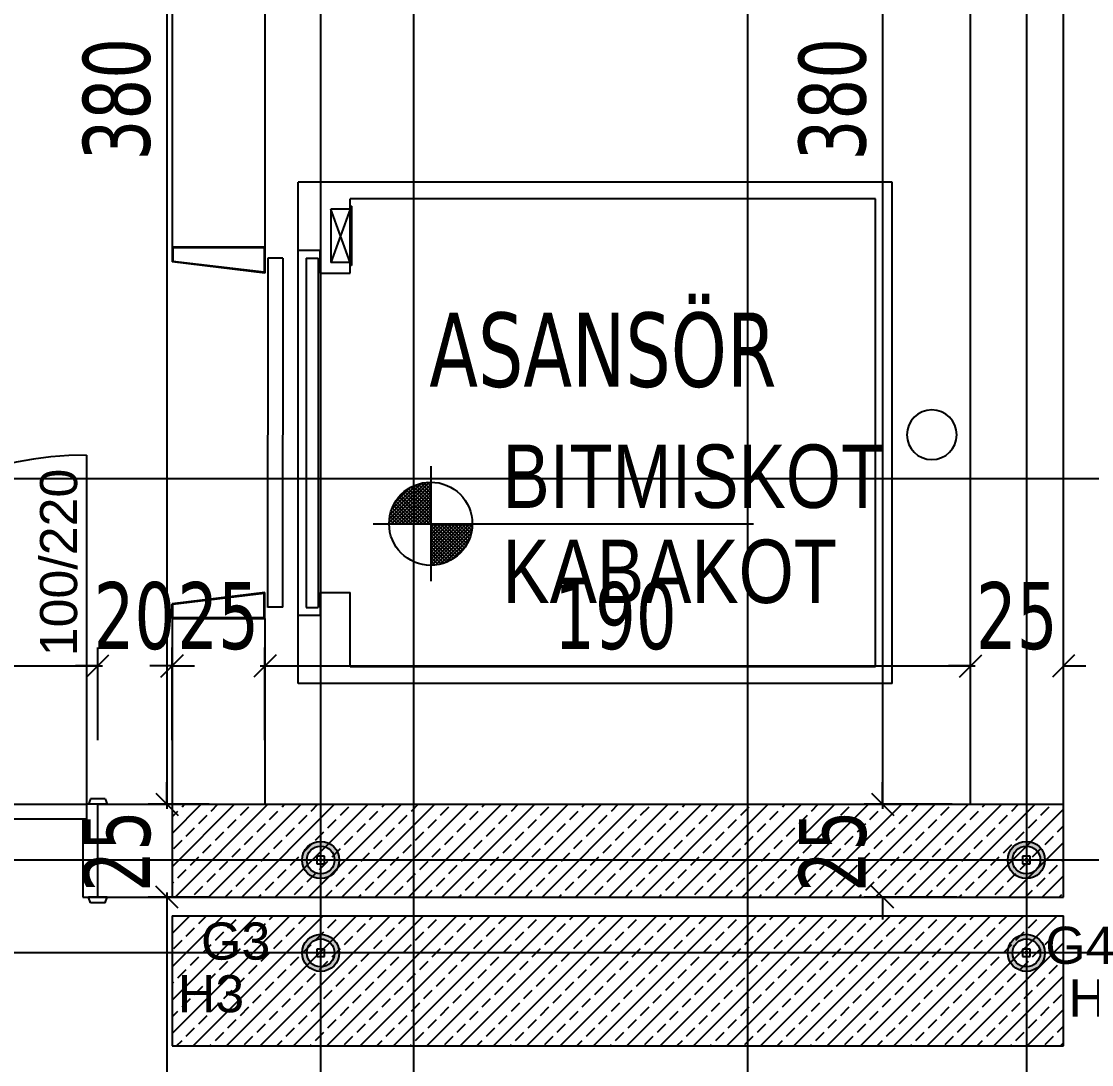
# Model space of a CAD drawing. Header units: millimetres. Extents: x 43168.9 to 43194.6, y -25545.1 to -25543.4.
# Drawn here: x 43170.5328 to 43170.5904, y -25544.5599 to -25544.5038 of the extents above; entities that cross this region are included whole.
import ezdxf
from ezdxf.enums import TextEntityAlignment as Align

# ---------------------------------------------------------------- set-up
doc = ezdxf.new("R2010")
doc.units = ezdxf.units.MM
doc.header["$LTSCALE"] = 200
doc.linetypes.add('DASHDOT', pattern=[1, 0.5, -0.25, 0, -0.25])
doc.linetypes.add('DASHDOT2', pattern=[0.5, 0.25, -0.125, 0, -0.125])
for name, color, linetype in [('aks_sgh', 5, 'DASHDOT2'), ('dograma_sgh', 43, 'Continuous'), ('duv_sgh', 4, 'Continuous'), ('kesitcizgisi_sgh', 22, 'Continuous'), ('kolon-b.a_sgh', 6, 'Continuous'), ('merdi_sgh', 3, 'Continuous'), ('olcuic_sgh', 183, 'Continuous'), ('poz_sgh', 12, 'Continuous'), ('tarama-betonarme_sgh', 223, 'Continuous'), ('yazi-merdi_sgh', 9, 'Continuous')]:
    doc.layers.add(name, color=color, linetype=linetype)
doc.styles.add('1-200', font='arial.ttf', dxfattribs={"height": 60})
doc.styles.add('dim', font='VERDANA.TTF', dxfattribs={"width": 0.7})
doc.styles.add('text2', font='arial.ttf')

msp = doc.modelspace()

# ---------------------------------------------------------------- hatches: boundary and pattern name
h = msp.add_hatch(color=256)
edge = h.paths.add_edge_path()
edge.add_arc((43170.548879, -25544.548919), 0.001, 0, 360)
edge = h.paths.add_edge_path(flags=16)
edge.add_arc((43170.548879, -25544.548919), 0.00075, 0, 360)
h = msp.add_hatch(color=256)
edge = h.paths.add_edge_path()
edge.add_arc((43170.548879, -25544.548919), 0.001, 0, 360)
edge = h.paths.add_edge_path(flags=16)
edge.add_arc((43170.548879, -25544.548919), 0.00075, 0, 360)
h = msp.add_hatch(color=256)
edge = h.paths.add_edge_path()
edge.add_arc((43170.586879, -25544.548919), 0.001, 0, 360)
edge = h.paths.add_edge_path(flags=16)
edge.add_arc((43170.586879, -25544.548919), 0.00075, 0, 360)
h = msp.add_hatch(color=256)
edge = h.paths.add_edge_path()
edge.add_arc((43170.586879, -25544.548919), 0.001, 0, 360)
edge = h.paths.add_edge_path(flags=16)
edge.add_arc((43170.586879, -25544.548919), 0.00075, 0, 360)
h = msp.add_hatch(color=256)
edge = h.paths.add_edge_path()
edge.add_arc((43170.548879, -25544.553919), 0.001, 0, 360)
edge = h.paths.add_edge_path(flags=16)
edge.add_arc((43170.548879, -25544.553919), 0.00075, 0, 360)
h = msp.add_hatch(color=256)
edge = h.paths.add_edge_path()
edge.add_arc((43170.586879, -25544.553919), 0.001, 0, 360)
edge = h.paths.add_edge_path(flags=16)
edge.add_arc((43170.586879, -25544.553919), 0.00075, 0, 360)

# ---------------------------------------------------------------- linework, layer by layer
at = {"color": 0}
for p, q in [((43170.554806, -25544.52772), (43170.554806, -25544.533907)), ((43170.551713, -25544.530813), (43170.572193, -25544.530813))]:
    msp.add_line(p, q, dxfattribs=at)
for p, q in [((43170.552571, -25544.53075), (43170.554744, -25544.528576)), ((43170.552587, -25544.530542), (43170.554537, -25544.528592)), ((43170.552633, -25544.530304), (43170.554308, -25544.52863)), ((43170.552699, -25544.530813), (43170.554806, -25544.528706)), ((43170.552711, -25544.530034), (43170.554035, -25544.528711)), ((43170.552885, -25544.529669), (43170.553661, -25544.528893)), ((43170.55289, -25544.530813), (43170.554806, -25544.528898)), ((43170.554806, -25544.530121), (43170.553611, -25544.528926)), ((43170.554806, -25544.529929), (43170.553728, -25544.528851)), ((43170.554806, -25544.529738), (43170.553859, -25544.528791)), ((43170.554806, -25544.529546), (43170.553991, -25544.528731)), ((43170.554806, -25544.529354), (43170.554133, -25544.528681)), ((43170.554806, -25544.529163), (43170.554281, -25544.528637)), ((43170.554806, -25544.528971), (43170.554443, -25544.528608)), ((43170.554806, -25544.52878), (43170.554609, -25544.528583)), ((43170.554806, -25544.528588), (43170.554792, -25544.528574)), ((43170.554349, -25544.530813), (43170.553013, -25544.529477)), ((43170.553082, -25544.530813), (43170.554806, -25544.529089)), ((43170.554541, -25544.530813), (43170.5531, -25544.529372)), ((43170.554732, -25544.530813), (43170.553186, -25544.529267)), ((43170.553273, -25544.530813), (43170.554806, -25544.529281)), ((43170.554806, -25544.530695), (43170.553286, -25544.529175)), ((43170.554806, -25544.530504), (43170.553387, -25544.529085)), ((43170.553465, -25544.530813), (43170.554806, -25544.529472)), ((43170.554806, -25544.530312), (43170.553496, -25544.529002)), ((43170.553391, -25544.530813), (43170.552682, -25544.530104)), ((43170.553583, -25544.530813), (43170.552739, -25544.52997)), ((43170.553775, -25544.530813), (43170.552797, -25544.529836)), ((43170.553966, -25544.530813), (43170.552861, -25544.529708)), ((43170.554158, -25544.530813), (43170.552934, -25544.52959)), ((43170.553657, -25544.530813), (43170.554806, -25544.529664)), ((43170.553848, -25544.530813), (43170.554806, -25544.529855)), ((43170.55404, -25544.530813), (43170.554806, -25544.530047)), ((43170.552817, -25544.530813), (43170.552584, -25544.530581)), ((43170.553008, -25544.530813), (43170.552607, -25544.530412)), ((43170.5532, -25544.530813), (43170.552644, -25544.530258)), ((43170.554231, -25544.530813), (43170.554806, -25544.530239)), ((43170.554423, -25544.530813), (43170.554806, -25544.53043)), ((43170.554615, -25544.530813), (43170.554806, -25544.530622)), ((43170.552625, -25544.530813), (43170.55257, -25544.530759)), ((43170.554806, -25544.531005), (43170.554998, -25544.530813)), ((43170.554806, -25544.531196), (43170.555189, -25544.530813)), ((43170.554806, -25544.531388), (43170.555381, -25544.530813)), ((43170.554806, -25544.53158), (43170.555572, -25544.530813)), ((43170.554806, -25544.531771), (43170.555764, -25544.530813)), ((43170.554806, -25544.531963), (43170.555956, -25544.530813)), ((43170.554806, -25544.532154), (43170.556147, -25544.530813)), ((43170.554806, -25544.532346), (43170.556339, -25544.530813)), ((43170.554806, -25544.532538), (43170.55653, -25544.530813)), ((43170.554806, -25544.532729), (43170.556722, -25544.530813)), ((43170.554806, -25544.532921), (43170.556913, -25544.530813)), ((43170.556352, -25544.532433), (43170.554806, -25544.530887)), ((43170.556247, -25544.53252), (43170.554806, -25544.531079)), ((43170.556143, -25544.532607), (43170.554806, -25544.53127)), ((43170.55487, -25544.533048), (43170.557043, -25544.530875)), ((43170.556444, -25544.532333), (43170.554924, -25544.530813)), ((43170.555077, -25544.533033), (43170.557027, -25544.531083)), ((43170.556535, -25544.532232), (43170.555116, -25544.530813)), ((43170.556617, -25544.532124), (43170.555307, -25544.530813)), ((43170.556693, -25544.532008), (43170.555499, -25544.530813)), ((43170.556769, -25544.531892), (43170.55569, -25544.530813)), ((43170.556829, -25544.53176), (43170.555882, -25544.530813)), ((43170.556889, -25544.531629), (43170.556073, -25544.530813)), ((43170.556938, -25544.531487), (43170.556265, -25544.530813)), ((43170.556982, -25544.531339), (43170.556457, -25544.530813)), ((43170.557012, -25544.531177), (43170.556648, -25544.530813)), ((43170.557037, -25544.53101), (43170.55684, -25544.530813)), ((43170.557045, -25544.530827), (43170.557031, -25544.530813)), ((43170.55603, -25544.532685), (43170.554806, -25544.531462)), ((43170.555911, -25544.532758), (43170.554806, -25544.531653)), ((43170.555784, -25544.532822), (43170.554806, -25544.531845)), ((43170.555315, -25544.532986), (43170.55699, -25544.531312)), ((43170.555585, -25544.532908), (43170.556909, -25544.531584)), ((43170.55565, -25544.53288), (43170.554806, -25544.532036)), ((43170.555516, -25544.532938), (43170.554806, -25544.532228)), ((43170.555362, -25544.532975), (43170.554806, -25544.53242)), ((43170.555951, -25544.532734), (43170.556726, -25544.531959)), ((43170.555207, -25544.533013), (43170.554806, -25544.532611)), ((43170.555039, -25544.533036), (43170.554806, -25544.532803)), ((43170.554861, -25544.533049), (43170.554806, -25544.532994))]:
    msp.add_line(p, q)
at = {"color": 0, "linetype": 'ByBlock', "lineweight": -2}
for p, q in [((43170.536279, -25544.539068), (43170.537479, -25544.537868)), ((43170.536279, -25544.539068), (43170.537479, -25544.537868)), ((43170.541479, -25544.537868), (43170.540279, -25544.539068)), ((43170.540279, -25544.539068), (43170.541479, -25544.537868)), ((43170.546479, -25544.537868), (43170.545279, -25544.539068)), ((43170.546479, -25544.537868), (43170.545279, -25544.539068)), ((43170.583279, -25544.539068), (43170.584479, -25544.537868)), ((43170.583279, -25544.539068), (43170.584479, -25544.537868)), ((43170.589479, -25544.537868), (43170.588279, -25544.539068)), ((43170.539999, -25544.545319), (43170.541199, -25544.546519)), ((43170.539999, -25544.545319), (43170.541199, -25544.546519)), ((43170.57854, -25544.545319), (43170.57974, -25544.546519)), ((43170.57854, -25544.545319), (43170.57974, -25544.546519)), ((43170.549079, -25544.548719), (43170.548679, -25544.548719)), ((43170.548679, -25544.548719), (43170.548679, -25544.549119)), ((43170.549079, -25544.548719), (43170.548679, -25544.548719)), ((43170.548679, -25544.548719), (43170.548679, -25544.549119)), ((43170.548679, -25544.549119), (43170.549079, -25544.549119)), ((43170.548679, -25544.549119), (43170.549079, -25544.549119)), ((43170.54895, -25544.548849), (43170.548808, -25544.54899)), ((43170.54895, -25544.54899), (43170.548808, -25544.548849)), ((43170.54895, -25544.548849), (43170.548808, -25544.54899)), ((43170.54895, -25544.54899), (43170.548808, -25544.548849)), ((43170.549079, -25544.549119), (43170.549079, -25544.548719)), ((43170.549079, -25544.549119), (43170.549079, -25544.548719)), ((43170.587079, -25544.548719), (43170.586679, -25544.548719)), ((43170.586679, -25544.548719), (43170.586679, -25544.549119)), ((43170.587079, -25544.548719), (43170.586679, -25544.548719)), ((43170.586679, -25544.548719), (43170.586679, -25544.549119)), ((43170.586679, -25544.549119), (43170.587079, -25544.549119)), ((43170.586679, -25544.549119), (43170.587079, -25544.549119)), ((43170.58695, -25544.548849), (43170.586808, -25544.54899)), ((43170.58695, -25544.54899), (43170.586808, -25544.548849)), ((43170.58695, -25544.548849), (43170.586808, -25544.54899)), ((43170.58695, -25544.54899), (43170.586808, -25544.548849)), ((43170.587079, -25544.549119), (43170.587079, -25544.548719)), ((43170.587079, -25544.549119), (43170.587079, -25544.548719)), ((43170.541199, -25544.551519), (43170.539999, -25544.550319)), ((43170.541199, -25544.551519), (43170.539999, -25544.550319)), ((43170.57974, -25544.551519), (43170.57854, -25544.550319)), ((43170.549079, -25544.553719), (43170.548679, -25544.553719)), ((43170.548679, -25544.553719), (43170.548679, -25544.554119)), ((43170.549079, -25544.554119), (43170.549079, -25544.553719)), ((43170.587079, -25544.553719), (43170.586679, -25544.553719)), ((43170.586679, -25544.553719), (43170.586679, -25544.554119)), ((43170.587079, -25544.554119), (43170.587079, -25544.553719)), ((43170.548679, -25544.554119), (43170.549079, -25544.554119)), ((43170.54895, -25544.553849), (43170.548808, -25544.55399)), ((43170.54895, -25544.55399), (43170.548808, -25544.553849)), ((43170.586679, -25544.554119), (43170.587079, -25544.554119)), ((43170.58695, -25544.553849), (43170.586808, -25544.55399)), ((43170.58695, -25544.55399), (43170.586808, -25544.553849))]:
    msp.add_line(p, q, dxfattribs=at)
at = {"color": 0}
msp.add_circle((43170.554806, -25544.530813), 0.00224, dxfattribs=at)
at = {"color": 0, "linetype": 'Continuous', "lineweight": -2}
for centre, radius in [((43170.548879, -25544.548919), 0.001), ((43170.548879, -25544.548919), 0.001), ((43170.586879, -25544.548919), 0.001), ((43170.586879, -25544.548919), 0.001), ((43170.548879, -25544.548919), 0.00075), ((43170.548879, -25544.548919), 0.00075), ((43170.586879, -25544.548919), 0.00075), ((43170.586879, -25544.548919), 0.00075), ((43170.548879, -25544.553919), 0.001), ((43170.548879, -25544.553919), 0.00075), ((43170.586879, -25544.553919), 0.001), ((43170.586879, -25544.553919), 0.00075)]:
    msp.add_circle(centre, radius, dxfattribs=at)
at = {"layer": 'aks_sgh'}
for p, q in [((43170.548879, -25543.740919), (43170.548879, -25544.789919)), ((43170.553879, -25543.740919), (43170.553879, -25544.789919)), ((43170.586879, -25543.740919), (43170.586879, -25544.789919)), ((43171.17088, -25544.548919), (43170.194878, -25544.548919)), ((43171.17088, -25544.553919), (43170.194878, -25544.553919))]:
    msp.add_line(p, q, dxfattribs=at)
at = {"layer": 'dograma_sgh', "color": 145}
msp.add_line((43170.536279, -25544.527119), (43170.536279, -25544.545919), dxfattribs=at)
at = {"layer": 'dograma_sgh'}
for p, q in [((43170.536479, -25544.545619), (43170.536379, -25544.545919)), ((43170.537279, -25544.545619), (43170.536479, -25544.545619)), ((43170.537279, -25544.545619), (43170.537379, -25544.545919)), ((43170.517479, -25544.545919), (43170.536279, -25544.545919)), ((43170.536279, -25544.545919), (43170.536279, -25544.546719)), ((43170.536879, -25544.545919), (43170.536279, -25544.545919)), ((43170.536279, -25544.545919), (43170.536279, -25544.546219)), ((43170.536279, -25544.546219), (43170.536279, -25544.546719)), ((43170.537379, -25544.545919), (43170.536379, -25544.545919)), ((43170.536879, -25544.550919), (43170.536879, -25544.545919)), ((43170.536279, -25544.546719), (43170.517479, -25544.546719)), ((43170.536279, -25544.546719), (43170.536079, -25544.546719)), ((43170.536079, -25544.546719), (43170.536079, -25544.550919)), ((43170.536079, -25544.550919), (43170.536879, -25544.550919)), ((43170.536479, -25544.551219), (43170.536379, -25544.550919)), ((43170.537379, -25544.550919), (43170.536379, -25544.550919)), ((43170.537279, -25544.551219), (43170.536479, -25544.551219)), ((43170.537279, -25544.551219), (43170.537379, -25544.550919))]:
    msp.add_line(p, q, dxfattribs=at)
at = {"layer": 'dograma_sgh', "color": 145}
msp.add_arc((43170.536279, -25544.545919), 0.0188, 90, 180, dxfattribs=at)
at = {"layer": 'duv_sgh'}
for p, q in [((43170.583879, -25544.545919), (43170.583879, -25544.469919)), ((43170.588879, -25544.545919), (43170.588879, -25544.469919)), ((43170.540879, -25544.497919), (43170.540879, -25544.515919)), ((43170.545879, -25544.497919), (43170.545879, -25544.515919)), ((43170.540879, -25544.515919), (43170.545879, -25544.515919)), ((43170.540879, -25544.535919), (43170.545879, -25544.535919)), ((43170.540879, -25544.535919), (43170.540879, -25544.545919)), ((43170.545879, -25544.535919), (43170.545879, -25544.545919)), ((43170.536879, -25544.545919), (43170.540879, -25544.545919)), ((43170.536879, -25544.550919), (43170.536879, -25544.545919)), ((43170.536879, -25544.550919), (43170.540879, -25544.550919))]:
    msp.add_line(p, q, dxfattribs=at)
at = {"layer": 'kesitcizgisi_sgh', "linetype": 'DASHDOT'}
for p, q in [((43170.571879, -25544.793788), (43170.571879, -25543.791316)), ((43170.249626, -25544.528371), (43171.042132, -25544.528371))]:
    msp.add_line(p, q, dxfattribs=at)
at = {"layer": 'kolon-b.a_sgh'}
for p, q in [((43170.540879, -25544.545919), (43170.588879, -25544.545919)), ((43170.540879, -25544.545919), (43170.540879, -25544.550919)), ((43170.588879, -25544.550919), (43170.588879, -25544.545919)), ((43170.540879, -25544.550919), (43170.588879, -25544.550919)), ((43170.540879, -25544.551919), (43170.588879, -25544.551919)), ((43170.540879, -25544.551919), (43170.540879, -25544.558919)), ((43170.588879, -25544.558919), (43170.588879, -25544.551919)), ((43170.540879, -25544.558919), (43170.588879, -25544.558919))]:
    msp.add_line(p, q, dxfattribs=at)
at = {"layer": 'merdi_sgh'}
for p, q in [((43170.579661, -25544.512419), (43170.547661, -25544.512419)), ((43170.547661, -25544.539419), (43170.547661, -25544.512419)), ((43170.579661, -25544.512419), (43170.547661, -25544.512419)), ((43170.579661, -25544.539419), (43170.579661, -25544.512419)), ((43170.579661, -25544.539419), (43170.579661, -25544.512419)), ((43170.578761, -25544.513319), (43170.550461, -25544.513319)), ((43170.578761, -25544.513319), (43170.550461, -25544.513319)), ((43170.550461, -25544.517319), (43170.550461, -25544.513319)), ((43170.578761, -25544.538519), (43170.578761, -25544.513319)), ((43170.578761, -25544.538519), (43170.578761, -25544.513319)), ((43170.550461, -25544.513879), (43170.549421, -25544.513879)), ((43170.549421, -25544.513879), (43170.549421, -25544.516751)), ((43170.550461, -25544.513879), (43170.549421, -25544.516751)), ((43170.550461, -25544.516751), (43170.549421, -25544.513879)), ((43170.550461, -25544.513879), (43170.549421, -25544.513879)), ((43170.550541, -25544.513719), (43170.550461, -25544.513719)), ((43170.550461, -25544.513719), (43170.550461, -25544.516911)), ((43170.550541, -25544.513719), (43170.550461, -25544.513719)), ((43170.550541, -25544.513719), (43170.550541, -25544.516911)), ((43170.540879, -25544.515919), (43170.545879, -25544.515919)), ((43170.540879, -25544.515919), (43170.540879, -25544.516719)), ((43170.545879, -25544.515919), (43170.540879, -25544.515919)), ((43170.540919, -25544.515959), (43170.540919, -25544.516684)), ((43170.545839, -25544.515959), (43170.540919, -25544.515959)), ((43170.545476, -25544.515919), (43170.545476, -25544.515959)), ((43170.545839, -25544.515959), (43170.545839, -25544.517275)), ((43170.545879, -25544.515919), (43170.545879, -25544.515919)), ((43170.545879, -25544.515919), (43170.545879, -25544.517319)), ((43170.548861, -25544.516093), (43170.547661, -25544.516093)), ((43170.548861, -25544.517319), (43170.548861, -25544.516093)), ((43170.545879, -25544.517319), (43170.540879, -25544.516719)), ((43170.545839, -25544.517275), (43170.540919, -25544.516684)), ((43170.546039, -25544.516511), (43170.546039, -25544.526019)), ((43170.546839, -25544.516511), (43170.546039, -25544.516511)), ((43170.546839, -25544.516511), (43170.546839, -25544.526019)), ((43170.548101, -25544.516519), (43170.548101, -25544.526011)), ((43170.548101, -25544.516519), (43170.548741, -25544.516519)), ((43170.548741, -25544.516519), (43170.548741, -25544.526011)), ((43170.550461, -25544.516751), (43170.549421, -25544.516751)), ((43170.548861, -25544.517319), (43170.550461, -25544.517319)), ((43170.550541, -25544.516911), (43170.550461, -25544.516911)), ((43170.546039, -25544.535319), (43170.546039, -25544.526043)), ((43170.546839, -25544.535311), (43170.546839, -25544.526035)), ((43170.548101, -25544.526027), (43170.548101, -25544.535319)), ((43170.548741, -25544.526027), (43170.548741, -25544.535319)), ((43170.545879, -25544.534519), (43170.540879, -25544.535119)), ((43170.545839, -25544.534564), (43170.540919, -25544.535155)), ((43170.545839, -25544.535879), (43170.545839, -25544.534564)), ((43170.545879, -25544.535919), (43170.545879, -25544.534519)), ((43170.548861, -25544.534519), (43170.548861, -25544.535746)), ((43170.548861, -25544.534519), (43170.550461, -25544.534519)), ((43170.550461, -25544.538519), (43170.550461, -25544.534519)), ((43170.540879, -25544.535919), (43170.540879, -25544.535119)), ((43170.540919, -25544.535879), (43170.540919, -25544.535155)), ((43170.546839, -25544.535311), (43170.546039, -25544.535311)), ((43170.548101, -25544.535319), (43170.548741, -25544.535319)), ((43170.545839, -25544.535879), (43170.540919, -25544.535879)), ((43170.545476, -25544.535919), (43170.545476, -25544.535879)), ((43170.548861, -25544.535746), (43170.547661, -25544.535746)), ((43170.540879, -25544.535919), (43170.545879, -25544.535919)), ((43170.545879, -25544.535919), (43170.540879, -25544.535919)), ((43170.545879, -25544.535919), (43170.544879, -25544.535919)), ((43170.578761, -25544.538519), (43170.550461, -25544.538519)), ((43170.578761, -25544.538519), (43170.550461, -25544.538519)), ((43170.579661, -25544.539419), (43170.547661, -25544.539419)), ((43170.579661, -25544.539419), (43170.547661, -25544.539419))]:
    msp.add_line(p, q, dxfattribs=at)
at = {"layer": 'merdi_sgh', "extrusion": (0, 0, -1)}
msp.add_ellipse((43170.581788, -25544.526019), major_axis=(-0.000947, 0.000947), ratio=1, start_param=2.356194490191484, end_param=8.63937979737107, dxfattribs=at)
msp.add_ellipse((43170.581788, -25544.526019), major_axis=(-0.000947, 0.000947), ratio=1, start_param=2.356194490191484, end_param=8.63937979737107, dxfattribs=at)
at = {"layer": 'olcuic_sgh'}
for p, q in [((43170.540599, -25544.469669), (43170.540599, -25544.546169)), ((43170.57914, -25544.469669), (43170.57914, -25544.546169)), ((43170.536879, -25544.542468), (43170.536879, -25544.537468)), ((43170.536879, -25544.542468), (43170.536879, -25544.537468)), ((43170.540879, -25544.542468), (43170.540879, -25544.537468)), ((43170.540879, -25544.542468), (43170.540879, -25544.537468)), ((43170.545879, -25544.542468), (43170.545879, -25544.537468)), ((43170.545879, -25544.542468), (43170.545879, -25544.537468)), ((43170.583879, -25544.542468), (43170.583879, -25544.537468)), ((43170.583879, -25544.542468), (43170.583879, -25544.537468)), ((43170.588879, -25544.542468), (43170.588879, -25544.537468)), ((43170.516629, -25544.538468), (43170.537129, -25544.538468)), ((43170.536879, -25544.538468), (43170.535679, -25544.538468)), ((43170.540879, -25544.538468), (43170.539679, -25544.538468)), ((43170.540879, -25544.538468), (43170.542079, -25544.538468)), ((43170.545629, -25544.538468), (43170.584129, -25544.538468)), ((43170.545879, -25544.538468), (43170.547079, -25544.538468)), ((43170.583879, -25544.538468), (43170.582679, -25544.538468)), ((43170.588879, -25544.538468), (43170.590079, -25544.538468)), ((43170.540599, -25544.545919), (43170.540599, -25544.544719)), ((43170.57914, -25544.545919), (43170.57914, -25544.544719)), ((43170.542879, -25544.545919), (43170.539599, -25544.545919)), ((43170.542879, -25544.545919), (43170.539599, -25544.545919)), ((43170.582879, -25544.545919), (43170.57814, -25544.545919)), ((43170.582879, -25544.545919), (43170.57814, -25544.545919)), ((43170.540599, -25544.550669), (43170.540599, -25544.776519)), ((43170.542879, -25544.550919), (43170.539599, -25544.550919)), ((43170.542879, -25544.550919), (43170.539599, -25544.550919)), ((43170.540599, -25544.550919), (43170.540599, -25544.552119)), ((43170.58314, -25544.550919), (43170.57814, -25544.550919)), ((43170.57914, -25544.550919), (43170.57914, -25544.552119))]:
    msp.add_line(p, q, dxfattribs=at)
at = {"layer": 'tarama-betonarme_sgh'}
for p, q in [((43170.540879, -25544.547489), (43170.542449, -25544.545919)), ((43170.540879, -25544.549285), (43170.544245, -25544.545919)), ((43170.541041, -25544.550919), (43170.546041, -25544.545919)), ((43170.541414, -25544.546056), (43170.541551, -25544.545919)), ((43170.542837, -25544.550919), (43170.547837, -25544.545919)), ((43170.542986, -25544.546281), (43170.543347, -25544.545919)), ((43170.544557, -25544.546505), (43170.545006, -25544.546056)), ((43170.544633, -25544.550919), (43170.549633, -25544.545919)), ((43170.546429, -25544.550919), (43170.551429, -25544.545919)), ((43170.546802, -25544.546056), (43170.546939, -25544.545919)), ((43170.548225, -25544.550919), (43170.553225, -25544.545919)), ((43170.548374, -25544.546281), (43170.548735, -25544.545919)), ((43170.549945, -25544.546505), (43170.550394, -25544.546056)), ((43170.550021, -25544.550919), (43170.555021, -25544.545919)), ((43170.551817, -25544.550919), (43170.556817, -25544.545919)), ((43170.552191, -25544.546056), (43170.552327, -25544.545919)), ((43170.553613, -25544.550919), (43170.558613, -25544.545919)), ((43170.553762, -25544.546281), (43170.554123, -25544.545919)), ((43170.555334, -25544.546505), (43170.555783, -25544.546056)), ((43170.55541, -25544.550919), (43170.56041, -25544.545919)), ((43170.557206, -25544.550919), (43170.562206, -25544.545919)), ((43170.557579, -25544.546056), (43170.557715, -25544.545919)), ((43170.559002, -25544.550919), (43170.564002, -25544.545919)), ((43170.55915, -25544.546281), (43170.559511, -25544.545919)), ((43170.560722, -25544.546505), (43170.561171, -25544.546056)), ((43170.560798, -25544.550919), (43170.565798, -25544.545919)), ((43170.562594, -25544.550919), (43170.567594, -25544.545919)), ((43170.562967, -25544.546056), (43170.563104, -25544.545919)), ((43170.56439, -25544.550919), (43170.56939, -25544.545919)), ((43170.564538, -25544.546281), (43170.5649, -25544.545919)), ((43170.56611, -25544.546505), (43170.566559, -25544.546056)), ((43170.566186, -25544.550919), (43170.571186, -25544.545919)), ((43170.567982, -25544.550919), (43170.572982, -25544.545919)), ((43170.568355, -25544.546056), (43170.568492, -25544.545919)), ((43170.569778, -25544.550919), (43170.574778, -25544.545919)), ((43170.569927, -25544.546281), (43170.570288, -25544.545919)), ((43170.571498, -25544.546505), (43170.571947, -25544.546056)), ((43170.571574, -25544.550919), (43170.576574, -25544.545919)), ((43170.57337, -25544.550919), (43170.57837, -25544.545919)), ((43170.573743, -25544.546056), (43170.57388, -25544.545919)), ((43170.575166, -25544.550919), (43170.580166, -25544.545919)), ((43170.575315, -25544.546281), (43170.575676, -25544.545919)), ((43170.576886, -25544.546505), (43170.577335, -25544.546056)), ((43170.576962, -25544.550919), (43170.581962, -25544.545919)), ((43170.578758, -25544.550919), (43170.583758, -25544.545919)), ((43170.579131, -25544.546056), (43170.579268, -25544.545919)), ((43170.580554, -25544.550919), (43170.585554, -25544.545919)), ((43170.580703, -25544.546281), (43170.581064, -25544.545919)), ((43170.582274, -25544.546505), (43170.582723, -25544.546056)), ((43170.58235, -25544.550919), (43170.58735, -25544.545919)), ((43170.584146, -25544.550919), (43170.588879, -25544.546187)), ((43170.584519, -25544.546056), (43170.584656, -25544.545919)), ((43170.586091, -25544.546281), (43170.586452, -25544.545919)), ((43170.587663, -25544.546505), (43170.588112, -25544.546056)), ((43170.540879, -25544.546591), (43170.54119, -25544.546281)), ((43170.542312, -25544.546954), (43170.542761, -25544.546505)), ((43170.543884, -25544.547179), (43170.544333, -25544.54673)), ((43170.546129, -25544.54673), (43170.546578, -25544.546281)), ((43170.5477, -25544.546954), (43170.548149, -25544.546505)), ((43170.549272, -25544.547179), (43170.549721, -25544.54673)), ((43170.551517, -25544.54673), (43170.551966, -25544.546281)), ((43170.553089, -25544.546954), (43170.553538, -25544.546505)), ((43170.55466, -25544.547179), (43170.555109, -25544.54673)), ((43170.556905, -25544.54673), (43170.557354, -25544.546281)), ((43170.558477, -25544.546954), (43170.558926, -25544.546505)), ((43170.560048, -25544.547179), (43170.560497, -25544.54673)), ((43170.562293, -25544.54673), (43170.562742, -25544.546281)), ((43170.563865, -25544.546954), (43170.564314, -25544.546505)), ((43170.565436, -25544.547179), (43170.565885, -25544.54673)), ((43170.567681, -25544.54673), (43170.56813, -25544.546281)), ((43170.569253, -25544.546954), (43170.569702, -25544.546505)), ((43170.570825, -25544.547179), (43170.571274, -25544.54673)), ((43170.57307, -25544.54673), (43170.573519, -25544.546281)), ((43170.574641, -25544.546954), (43170.57509, -25544.546505)), ((43170.576213, -25544.547179), (43170.576662, -25544.54673)), ((43170.578458, -25544.54673), (43170.578907, -25544.546281)), ((43170.580029, -25544.546954), (43170.580478, -25544.546505)), ((43170.581601, -25544.547179), (43170.58205, -25544.54673)), ((43170.583846, -25544.54673), (43170.584295, -25544.546281)), ((43170.585417, -25544.546954), (43170.585866, -25544.546505)), ((43170.586989, -25544.547179), (43170.587438, -25544.54673)), ((43170.541639, -25544.547628), (43170.542088, -25544.547179)), ((43170.54321, -25544.547852), (43170.543659, -25544.547403)), ((43170.545455, -25544.547403), (43170.545904, -25544.546954)), ((43170.547027, -25544.547628), (43170.547476, -25544.547179)), ((43170.548598, -25544.547852), (43170.549047, -25544.547403)), ((43170.550843, -25544.547403), (43170.551292, -25544.546954)), ((43170.552415, -25544.547628), (43170.552864, -25544.547179)), ((43170.553987, -25544.547852), (43170.554436, -25544.547403)), ((43170.556232, -25544.547403), (43170.556681, -25544.546954)), ((43170.557803, -25544.547628), (43170.558252, -25544.547179)), ((43170.559375, -25544.547852), (43170.559824, -25544.547403)), ((43170.56162, -25544.547403), (43170.562069, -25544.546954)), ((43170.563191, -25544.547628), (43170.56364, -25544.547179)), ((43170.564763, -25544.547852), (43170.565212, -25544.547403)), ((43170.567008, -25544.547403), (43170.567457, -25544.546954)), ((43170.568579, -25544.547628), (43170.569028, -25544.547179)), ((43170.570151, -25544.547852), (43170.5706, -25544.547403)), ((43170.572396, -25544.547403), (43170.572845, -25544.546954)), ((43170.573968, -25544.547628), (43170.574417, -25544.547179)), ((43170.575539, -25544.547852), (43170.575988, -25544.547403)), ((43170.577784, -25544.547403), (43170.578233, -25544.546954)), ((43170.579356, -25544.547628), (43170.579805, -25544.547179)), ((43170.580927, -25544.547852), (43170.581376, -25544.547403)), ((43170.583172, -25544.547403), (43170.583621, -25544.546954)), ((43170.584744, -25544.547628), (43170.585193, -25544.547179)), ((43170.586315, -25544.547852), (43170.586764, -25544.547403)), ((43170.588561, -25544.547403), (43170.588879, -25544.547085)), ((43170.540965, -25544.548301), (43170.541414, -25544.547852)), ((43170.544782, -25544.548077), (43170.545231, -25544.547628)), ((43170.546353, -25544.548301), (43170.546802, -25544.547852)), ((43170.55017, -25544.548077), (43170.550619, -25544.547628)), ((43170.551741, -25544.548301), (43170.552191, -25544.547852)), ((43170.555558, -25544.548077), (43170.556007, -25544.547628)), ((43170.55713, -25544.548301), (43170.557579, -25544.547852)), ((43170.560946, -25544.548077), (43170.561395, -25544.547628)), ((43170.562518, -25544.548301), (43170.562967, -25544.547852)), ((43170.566334, -25544.548077), (43170.566783, -25544.547628)), ((43170.567906, -25544.548301), (43170.568355, -25544.547852)), ((43170.571723, -25544.548077), (43170.572172, -25544.547628)), ((43170.573294, -25544.548301), (43170.573743, -25544.547852)), ((43170.577111, -25544.548077), (43170.57756, -25544.547628)), ((43170.578682, -25544.548301), (43170.579131, -25544.547852)), ((43170.582499, -25544.548077), (43170.582948, -25544.547628)), ((43170.58407, -25544.548301), (43170.584519, -25544.547852)), ((43170.585942, -25544.550919), (43170.588879, -25544.547983)), ((43170.587887, -25544.548077), (43170.588336, -25544.547628)), ((43170.542537, -25544.548526), (43170.542986, -25544.548077)), ((43170.544108, -25544.54875), (43170.544557, -25544.548301)), ((43170.54568, -25544.548975), (43170.546129, -25544.548526)), ((43170.547925, -25544.548526), (43170.548374, -25544.548077)), ((43170.549496, -25544.54875), (43170.549945, -25544.548301)), ((43170.551068, -25544.548975), (43170.551517, -25544.548526)), ((43170.553313, -25544.548526), (43170.553762, -25544.548077)), ((43170.554885, -25544.54875), (43170.555334, -25544.548301)), ((43170.556456, -25544.548975), (43170.556905, -25544.548526)), ((43170.558701, -25544.548526), (43170.55915, -25544.548077)), ((43170.560273, -25544.54875), (43170.560722, -25544.548301)), ((43170.561844, -25544.548975), (43170.562293, -25544.548526)), ((43170.564089, -25544.548526), (43170.564538, -25544.548077)), ((43170.565661, -25544.54875), (43170.56611, -25544.548301)), ((43170.567232, -25544.548975), (43170.567681, -25544.548526)), ((43170.569477, -25544.548526), (43170.569927, -25544.548077)), ((43170.571049, -25544.54875), (43170.571498, -25544.548301)), ((43170.572621, -25544.548975), (43170.57307, -25544.548526)), ((43170.574866, -25544.548526), (43170.575315, -25544.548077)), ((43170.576437, -25544.54875), (43170.576886, -25544.548301)), ((43170.578009, -25544.548975), (43170.578458, -25544.548526)), ((43170.580254, -25544.548526), (43170.580703, -25544.548077)), ((43170.581825, -25544.54875), (43170.582274, -25544.548301)), ((43170.583397, -25544.548975), (43170.583846, -25544.548526)), ((43170.585642, -25544.548526), (43170.586091, -25544.548077)), ((43170.587213, -25544.54875), (43170.587663, -25544.548301)), ((43170.541863, -25544.549199), (43170.542312, -25544.54875)), ((43170.543435, -25544.549424), (43170.543884, -25544.548975)), ((43170.547251, -25544.549199), (43170.5477, -25544.54875)), ((43170.548823, -25544.549424), (43170.549272, -25544.548975)), ((43170.55264, -25544.549199), (43170.553089, -25544.54875)), ((43170.554211, -25544.549424), (43170.55466, -25544.548975)), ((43170.558028, -25544.549199), (43170.558477, -25544.54875)), ((43170.559599, -25544.549424), (43170.560048, -25544.548975)), ((43170.563416, -25544.549199), (43170.563865, -25544.54875)), ((43170.564987, -25544.549424), (43170.565436, -25544.548975)), ((43170.568804, -25544.549199), (43170.569253, -25544.54875)), ((43170.570376, -25544.549424), (43170.570825, -25544.548975)), ((43170.574192, -25544.549199), (43170.574641, -25544.54875)), ((43170.575764, -25544.549424), (43170.576213, -25544.548975)), ((43170.57958, -25544.549199), (43170.580029, -25544.54875)), ((43170.581152, -25544.549424), (43170.581601, -25544.548975)), ((43170.584968, -25544.549199), (43170.585417, -25544.54875)), ((43170.58654, -25544.549424), (43170.586989, -25544.548975)), ((43170.588785, -25544.548975), (43170.588879, -25544.548881)), ((43170.54119, -25544.549873), (43170.541639, -25544.549424)), ((43170.542761, -25544.550097), (43170.54321, -25544.549648)), ((43170.545006, -25544.549648), (43170.545455, -25544.549199)), ((43170.546578, -25544.549873), (43170.547027, -25544.549424)), ((43170.548149, -25544.550097), (43170.548598, -25544.549648)), ((43170.550394, -25544.549648), (43170.550843, -25544.549199)), ((43170.551966, -25544.549873), (43170.552415, -25544.549424)), ((43170.553538, -25544.550097), (43170.553987, -25544.549648)), ((43170.555783, -25544.549648), (43170.556232, -25544.549199)), ((43170.557354, -25544.549873), (43170.557803, -25544.549424)), ((43170.558926, -25544.550097), (43170.559375, -25544.549648)), ((43170.561171, -25544.549648), (43170.56162, -25544.549199)), ((43170.562742, -25544.549873), (43170.563191, -25544.549424)), ((43170.564314, -25544.550097), (43170.564763, -25544.549648)), ((43170.566559, -25544.549648), (43170.567008, -25544.549199)), ((43170.56813, -25544.549873), (43170.568579, -25544.549424)), ((43170.569702, -25544.550097), (43170.570151, -25544.549648)), ((43170.571947, -25544.549648), (43170.572396, -25544.549199)), ((43170.573519, -25544.549873), (43170.573968, -25544.549424)), ((43170.57509, -25544.550097), (43170.575539, -25544.549648)), ((43170.577335, -25544.549648), (43170.577784, -25544.549199)), ((43170.578907, -25544.549873), (43170.579356, -25544.549424)), ((43170.580478, -25544.550097), (43170.580927, -25544.549648)), ((43170.582723, -25544.549648), (43170.583172, -25544.549199)), ((43170.584295, -25544.549873), (43170.584744, -25544.549424)), ((43170.585866, -25544.550097), (43170.586315, -25544.549648)), ((43170.588112, -25544.549648), (43170.588561, -25544.549199)), ((43170.540879, -25544.550183), (43170.540965, -25544.550097)), ((43170.544333, -25544.550322), (43170.544782, -25544.549873)), ((43170.545904, -25544.550546), (43170.546353, -25544.550097)), ((43170.549721, -25544.550322), (43170.55017, -25544.549873)), ((43170.551292, -25544.550546), (43170.551741, -25544.550097)), ((43170.555109, -25544.550322), (43170.555558, -25544.549873)), ((43170.556681, -25544.550546), (43170.55713, -25544.550097)), ((43170.560497, -25544.550322), (43170.560946, -25544.549873)), ((43170.562069, -25544.550546), (43170.562518, -25544.550097)), ((43170.565885, -25544.550322), (43170.566334, -25544.549873)), ((43170.567457, -25544.550546), (43170.567906, -25544.550097)), ((43170.571274, -25544.550322), (43170.571723, -25544.549873)), ((43170.572845, -25544.550546), (43170.573294, -25544.550097)), ((43170.576662, -25544.550322), (43170.577111, -25544.549873)), ((43170.578233, -25544.550546), (43170.578682, -25544.550097)), ((43170.58205, -25544.550322), (43170.582499, -25544.549873)), ((43170.583621, -25544.550546), (43170.58407, -25544.550097)), ((43170.587438, -25544.550322), (43170.587887, -25544.549873)), ((43170.587738, -25544.550919), (43170.588879, -25544.549779)), ((43170.542088, -25544.550771), (43170.542537, -25544.550322)), ((43170.543735, -25544.550919), (43170.544108, -25544.550546)), ((43170.545531, -25544.550919), (43170.54568, -25544.550771)), ((43170.547476, -25544.550771), (43170.547925, -25544.550322)), ((43170.549123, -25544.550919), (43170.549496, -25544.550546)), ((43170.550919, -25544.550919), (43170.551068, -25544.550771)), ((43170.552864, -25544.550771), (43170.553313, -25544.550322)), ((43170.554511, -25544.550919), (43170.554885, -25544.550546)), ((43170.556308, -25544.550919), (43170.556456, -25544.550771)), ((43170.558252, -25544.550771), (43170.558701, -25544.550322)), ((43170.5599, -25544.550919), (43170.560273, -25544.550546)), ((43170.561696, -25544.550919), (43170.561844, -25544.550771)), ((43170.56364, -25544.550771), (43170.564089, -25544.550322)), ((43170.565288, -25544.550919), (43170.565661, -25544.550546)), ((43170.567084, -25544.550919), (43170.567232, -25544.550771)), ((43170.569028, -25544.550771), (43170.569477, -25544.550322)), ((43170.570676, -25544.550919), (43170.571049, -25544.550546)), ((43170.572472, -25544.550919), (43170.572621, -25544.550771)), ((43170.574417, -25544.550771), (43170.574866, -25544.550322)), ((43170.576064, -25544.550919), (43170.576437, -25544.550546)), ((43170.57786, -25544.550919), (43170.578009, -25544.550771)), ((43170.579805, -25544.550771), (43170.580254, -25544.550322)), ((43170.581452, -25544.550919), (43170.581825, -25544.550546)), ((43170.583248, -25544.550919), (43170.583397, -25544.550771)), ((43170.585193, -25544.550771), (43170.585642, -25544.550322)), ((43170.58684, -25544.550919), (43170.587213, -25544.550546)), ((43170.588636, -25544.550919), (43170.588785, -25544.550771)), ((43170.540879, -25544.552878), (43170.541837, -25544.551919)), ((43170.540879, -25544.554674), (43170.543633, -25544.551919)), ((43170.540879, -25544.55647), (43170.545429, -25544.551919)), ((43170.540879, -25544.558266), (43170.547225, -25544.551919)), ((43170.540879, -25544.551979), (43170.540939, -25544.551919)), ((43170.542021, -25544.558919), (43170.549021, -25544.551919)), ((43170.542312, -25544.552342), (43170.542735, -25544.551919)), ((43170.543817, -25544.558919), (43170.550817, -25544.551919)), ((43170.545613, -25544.558919), (43170.552613, -25544.551919)), ((43170.546129, -25544.552118), (43170.546327, -25544.551919)), ((43170.54741, -25544.558919), (43170.55441, -25544.551919)), ((43170.5477, -25544.552342), (43170.548123, -25544.551919)), ((43170.549206, -25544.558919), (43170.556206, -25544.551919)), ((43170.551002, -25544.558919), (43170.558002, -25544.551919)), ((43170.551517, -25544.552118), (43170.551715, -25544.551919)), ((43170.552798, -25544.558919), (43170.559798, -25544.551919)), ((43170.553089, -25544.552342), (43170.553511, -25544.551919)), ((43170.554594, -25544.558919), (43170.561594, -25544.551919)), ((43170.55639, -25544.558919), (43170.56339, -25544.551919)), ((43170.556905, -25544.552118), (43170.557104, -25544.551919)), ((43170.558186, -25544.558919), (43170.565186, -25544.551919)), ((43170.558477, -25544.552342), (43170.5589, -25544.551919)), ((43170.559982, -25544.558919), (43170.566982, -25544.551919)), ((43170.561778, -25544.558919), (43170.568778, -25544.551919)), ((43170.562293, -25544.552118), (43170.562492, -25544.551919)), ((43170.563574, -25544.558919), (43170.570574, -25544.551919)), ((43170.563865, -25544.552342), (43170.564288, -25544.551919)), ((43170.56537, -25544.558919), (43170.57237, -25544.551919)), ((43170.567166, -25544.558919), (43170.574166, -25544.551919)), ((43170.567681, -25544.552118), (43170.56788, -25544.551919)), ((43170.568962, -25544.558919), (43170.575962, -25544.551919)), ((43170.569253, -25544.552342), (43170.569676, -25544.551919)), ((43170.570758, -25544.558919), (43170.577758, -25544.551919)), ((43170.572554, -25544.558919), (43170.579554, -25544.551919)), ((43170.57307, -25544.552118), (43170.573268, -25544.551919)), ((43170.57435, -25544.558919), (43170.58135, -25544.551919)), ((43170.574641, -25544.552342), (43170.575064, -25544.551919)), ((43170.576146, -25544.558919), (43170.583146, -25544.551919)), ((43170.577942, -25544.558919), (43170.584942, -25544.551919)), ((43170.578458, -25544.552118), (43170.578656, -25544.551919)), ((43170.579738, -25544.558919), (43170.586738, -25544.551919)), ((43170.580029, -25544.552342), (43170.580452, -25544.551919)), ((43170.581534, -25544.558919), (43170.588534, -25544.551919)), ((43170.583846, -25544.552118), (43170.584044, -25544.551919)), ((43170.585417, -25544.552342), (43170.58584, -25544.551919)), ((43170.541639, -25544.553016), (43170.542088, -25544.552567)), ((43170.543884, -25544.552567), (43170.544333, -25544.552118)), ((43170.545455, -25544.552791), (43170.545904, -25544.552342)), ((43170.547027, -25544.553016), (43170.547476, -25544.552567)), ((43170.549272, -25544.552567), (43170.549721, -25544.552118)), ((43170.550843, -25544.552791), (43170.551292, -25544.552342)), ((43170.552415, -25544.553016), (43170.552864, -25544.552567)), ((43170.55466, -25544.552567), (43170.555109, -25544.552118)), ((43170.556232, -25544.552791), (43170.556681, -25544.552342)), ((43170.557803, -25544.553016), (43170.558252, -25544.552567)), ((43170.560048, -25544.552567), (43170.560497, -25544.552118)), ((43170.56162, -25544.552791), (43170.562069, -25544.552342)), ((43170.563191, -25544.553016), (43170.56364, -25544.552567)), ((43170.565436, -25544.552567), (43170.565885, -25544.552118)), ((43170.567008, -25544.552791), (43170.567457, -25544.552342)), ((43170.568579, -25544.553016), (43170.569028, -25544.552567)), ((43170.570825, -25544.552567), (43170.571274, -25544.552118)), ((43170.572396, -25544.552791), (43170.572845, -25544.552342)), ((43170.573968, -25544.553016), (43170.574417, -25544.552567)), ((43170.576213, -25544.552567), (43170.576662, -25544.552118)), ((43170.577784, -25544.552791), (43170.578233, -25544.552342)), ((43170.579356, -25544.553016), (43170.579805, -25544.552567)), ((43170.581601, -25544.552567), (43170.58205, -25544.552118)), ((43170.583172, -25544.552791), (43170.583621, -25544.552342)), ((43170.584744, -25544.553016), (43170.585193, -25544.552567)), ((43170.586989, -25544.552567), (43170.587438, -25544.552118)), ((43170.588561, -25544.552791), (43170.588879, -25544.552473)), ((43170.54321, -25544.55324), (43170.543659, -25544.552791)), ((43170.544782, -25544.553465), (43170.545231, -25544.553016)), ((43170.548598, -25544.55324), (43170.549047, -25544.552791)), ((43170.55017, -25544.553465), (43170.550619, -25544.553016)), ((43170.553987, -25544.55324), (43170.554436, -25544.552791)), ((43170.555558, -25544.553465), (43170.556007, -25544.553016)), ((43170.559375, -25544.55324), (43170.559824, -25544.552791)), ((43170.560946, -25544.553465), (43170.561395, -25544.553016)), ((43170.564763, -25544.55324), (43170.565212, -25544.552791)), ((43170.566334, -25544.553465), (43170.566783, -25544.553016)), ((43170.570151, -25544.55324), (43170.5706, -25544.552791)), ((43170.571723, -25544.553465), (43170.572172, -25544.553016)), ((43170.575539, -25544.55324), (43170.575988, -25544.552791)), ((43170.577111, -25544.553465), (43170.57756, -25544.553016)), ((43170.580927, -25544.55324), (43170.581376, -25544.552791)), ((43170.582499, -25544.553465), (43170.582948, -25544.553016)), ((43170.586315, -25544.55324), (43170.586764, -25544.552791)), ((43170.587887, -25544.553465), (43170.588336, -25544.553016)), ((43170.540965, -25544.553689), (43170.541414, -25544.55324)), ((43170.542537, -25544.553914), (43170.542986, -25544.553465)), ((43170.544108, -25544.554138), (43170.544557, -25544.553689)), ((43170.546353, -25544.553689), (43170.546802, -25544.55324)), ((43170.547925, -25544.553914), (43170.548374, -25544.553465)), ((43170.549496, -25544.554138), (43170.549945, -25544.553689)), ((43170.551741, -25544.553689), (43170.552191, -25544.55324)), ((43170.553313, -25544.553914), (43170.553762, -25544.553465)), ((43170.554885, -25544.554138), (43170.555334, -25544.553689)), ((43170.55713, -25544.553689), (43170.557579, -25544.55324)), ((43170.558701, -25544.553914), (43170.55915, -25544.553465)), ((43170.560273, -25544.554138), (43170.560722, -25544.553689)), ((43170.562518, -25544.553689), (43170.562967, -25544.55324)), ((43170.564089, -25544.553914), (43170.564538, -25544.553465)), ((43170.565661, -25544.554138), (43170.56611, -25544.553689)), ((43170.567906, -25544.553689), (43170.568355, -25544.55324)), ((43170.569477, -25544.553914), (43170.569927, -25544.553465)), ((43170.571049, -25544.554138), (43170.571498, -25544.553689)), ((43170.573294, -25544.553689), (43170.573743, -25544.55324)), ((43170.574866, -25544.553914), (43170.575315, -25544.553465)), ((43170.576437, -25544.554138), (43170.576886, -25544.553689)), ((43170.578682, -25544.553689), (43170.579131, -25544.55324)), ((43170.580254, -25544.553914), (43170.580703, -25544.553465)), ((43170.581825, -25544.554138), (43170.582274, -25544.553689)), ((43170.583331, -25544.558919), (43170.588879, -25544.553371)), ((43170.58407, -25544.553689), (43170.584519, -25544.55324)), ((43170.585642, -25544.553914), (43170.586091, -25544.553465)), ((43170.587213, -25544.554138), (43170.587663, -25544.553689)), ((43170.541863, -25544.554587), (43170.542312, -25544.554138)), ((43170.54568, -25544.554363), (43170.546129, -25544.553914)), ((43170.547251, -25544.554587), (43170.5477, -25544.554138)), ((43170.551068, -25544.554363), (43170.551517, -25544.553914)), ((43170.55264, -25544.554587), (43170.553089, -25544.554138)), ((43170.556456, -25544.554363), (43170.556905, -25544.553914)), ((43170.558028, -25544.554587), (43170.558477, -25544.554138)), ((43170.561844, -25544.554363), (43170.562293, -25544.553914)), ((43170.563416, -25544.554587), (43170.563865, -25544.554138)), ((43170.567232, -25544.554363), (43170.567681, -25544.553914)), ((43170.568804, -25544.554587), (43170.569253, -25544.554138)), ((43170.572621, -25544.554363), (43170.57307, -25544.553914)), ((43170.574192, -25544.554587), (43170.574641, -25544.554138)), ((43170.578009, -25544.554363), (43170.578458, -25544.553914)), ((43170.57958, -25544.554587), (43170.580029, -25544.554138)), ((43170.583397, -25544.554363), (43170.583846, -25544.553914)), ((43170.584968, -25544.554587), (43170.585417, -25544.554138)), ((43170.588785, -25544.554363), (43170.588879, -25544.554269)), ((43170.54119, -25544.555261), (43170.541639, -25544.554812)), ((43170.543435, -25544.554812), (43170.543884, -25544.554363)), ((43170.545006, -25544.555036), (43170.545455, -25544.554587)), ((43170.546578, -25544.555261), (43170.547027, -25544.554812)), ((43170.548823, -25544.554812), (43170.549272, -25544.554363)), ((43170.550394, -25544.555036), (43170.550843, -25544.554587)), ((43170.551966, -25544.555261), (43170.552415, -25544.554812)), ((43170.554211, -25544.554812), (43170.55466, -25544.554363)), ((43170.555783, -25544.555036), (43170.556232, -25544.554587)), ((43170.557354, -25544.555261), (43170.557803, -25544.554812)), ((43170.559599, -25544.554812), (43170.560048, -25544.554363)), ((43170.561171, -25544.555036), (43170.56162, -25544.554587)), ((43170.562742, -25544.555261), (43170.563191, -25544.554812)), ((43170.564987, -25544.554812), (43170.565436, -25544.554363)), ((43170.566559, -25544.555036), (43170.567008, -25544.554587)), ((43170.56813, -25544.555261), (43170.568579, -25544.554812)), ((43170.570376, -25544.554812), (43170.570825, -25544.554363)), ((43170.571947, -25544.555036), (43170.572396, -25544.554587)), ((43170.573519, -25544.555261), (43170.573968, -25544.554812)), ((43170.575764, -25544.554812), (43170.576213, -25544.554363)), ((43170.577335, -25544.555036), (43170.577784, -25544.554587)), ((43170.578907, -25544.555261), (43170.579356, -25544.554812)), ((43170.581152, -25544.554812), (43170.581601, -25544.554363)), ((43170.582723, -25544.555036), (43170.583172, -25544.554587)), ((43170.584295, -25544.555261), (43170.584744, -25544.554812)), ((43170.58654, -25544.554812), (43170.586989, -25544.554363)), ((43170.588112, -25544.555036), (43170.588561, -25544.554587)), ((43170.540879, -25544.555572), (43170.540965, -25544.555485)), ((43170.542761, -25544.555485), (43170.54321, -25544.555036)), ((43170.544333, -25544.55571), (43170.544782, -25544.555261)), ((43170.545904, -25544.555934), (43170.546353, -25544.555485)), ((43170.548149, -25544.555485), (43170.548598, -25544.555036)), ((43170.549721, -25544.55571), (43170.55017, -25544.555261)), ((43170.551292, -25544.555934), (43170.551741, -25544.555485)), ((43170.553538, -25544.555485), (43170.553987, -25544.555036)), ((43170.555109, -25544.55571), (43170.555558, -25544.555261)), ((43170.556681, -25544.555934), (43170.55713, -25544.555485)), ((43170.558926, -25544.555485), (43170.559375, -25544.555036)), ((43170.560497, -25544.55571), (43170.560946, -25544.555261)), ((43170.562069, -25544.555934), (43170.562518, -25544.555485)), ((43170.564314, -25544.555485), (43170.564763, -25544.555036)), ((43170.565885, -25544.55571), (43170.566334, -25544.555261)), ((43170.567457, -25544.555934), (43170.567906, -25544.555485)), ((43170.569702, -25544.555485), (43170.570151, -25544.555036)), ((43170.571274, -25544.55571), (43170.571723, -25544.555261)), ((43170.572845, -25544.555934), (43170.573294, -25544.555485)), ((43170.57509, -25544.555485), (43170.575539, -25544.555036)), ((43170.576662, -25544.55571), (43170.577111, -25544.555261)), ((43170.578233, -25544.555934), (43170.578682, -25544.555485)), ((43170.580478, -25544.555485), (43170.580927, -25544.555036)), ((43170.58205, -25544.55571), (43170.582499, -25544.555261)), ((43170.583621, -25544.555934), (43170.58407, -25544.555485)), ((43170.585127, -25544.558919), (43170.588879, -25544.555167)), ((43170.585866, -25544.555485), (43170.586315, -25544.555036)), ((43170.587438, -25544.55571), (43170.587887, -25544.555261)), ((43170.542088, -25544.556159), (43170.542537, -25544.55571)), ((43170.543659, -25544.556383), (43170.544108, -25544.555934)), ((43170.547476, -25544.556159), (43170.547925, -25544.55571)), ((43170.549047, -25544.556383), (43170.549496, -25544.555934)), ((43170.552864, -25544.556159), (43170.553313, -25544.55571)), ((43170.554436, -25544.556383), (43170.554885, -25544.555934)), ((43170.558252, -25544.556159), (43170.558701, -25544.55571)), ((43170.559824, -25544.556383), (43170.560273, -25544.555934)), ((43170.56364, -25544.556159), (43170.564089, -25544.55571)), ((43170.565212, -25544.556383), (43170.565661, -25544.555934)), ((43170.569028, -25544.556159), (43170.569477, -25544.55571)), ((43170.5706, -25544.556383), (43170.571049, -25544.555934)), ((43170.574417, -25544.556159), (43170.574866, -25544.55571)), ((43170.575988, -25544.556383), (43170.576437, -25544.555934)), ((43170.579805, -25544.556159), (43170.580254, -25544.55571)), ((43170.581376, -25544.556383), (43170.581825, -25544.555934)), ((43170.585193, -25544.556159), (43170.585642, -25544.55571)), ((43170.586764, -25544.556383), (43170.587213, -25544.555934)), ((43170.541414, -25544.556832), (43170.541863, -25544.556383)), ((43170.542986, -25544.557057), (43170.543435, -25544.556608)), ((43170.545231, -25544.556608), (43170.54568, -25544.556159)), ((43170.546802, -25544.556832), (43170.547251, -25544.556383)), ((43170.548374, -25544.557057), (43170.548823, -25544.556608)), ((43170.550619, -25544.556608), (43170.551068, -25544.556159)), ((43170.552191, -25544.556832), (43170.55264, -25544.556383)), ((43170.553762, -25544.557057), (43170.554211, -25544.556608)), ((43170.556007, -25544.556608), (43170.556456, -25544.556159)), ((43170.557579, -25544.556832), (43170.558028, -25544.556383)), ((43170.55915, -25544.557057), (43170.559599, -25544.556608)), ((43170.561395, -25544.556608), (43170.561844, -25544.556159)), ((43170.562967, -25544.556832), (43170.563416, -25544.556383)), ((43170.564538, -25544.557057), (43170.564987, -25544.556608)), ((43170.566783, -25544.556608), (43170.567232, -25544.556159)), ((43170.568355, -25544.556832), (43170.568804, -25544.556383)), ((43170.569927, -25544.557057), (43170.570376, -25544.556608)), ((43170.572172, -25544.556608), (43170.572621, -25544.556159)), ((43170.573743, -25544.556832), (43170.574192, -25544.556383)), ((43170.575315, -25544.557057), (43170.575764, -25544.556608)), ((43170.57756, -25544.556608), (43170.578009, -25544.556159)), ((43170.579131, -25544.556832), (43170.57958, -25544.556383)), ((43170.580703, -25544.557057), (43170.581152, -25544.556608)), ((43170.582948, -25544.556608), (43170.583397, -25544.556159)), ((43170.584519, -25544.556832), (43170.584968, -25544.556383)), ((43170.586091, -25544.557057), (43170.58654, -25544.556608)), ((43170.588336, -25544.556608), (43170.588785, -25544.556159)), ((43170.540879, -25544.557368), (43170.54119, -25544.557057)), ((43170.544557, -25544.557282), (43170.545006, -25544.556832)), ((43170.546129, -25544.557506), (43170.546578, -25544.557057)), ((43170.549945, -25544.557282), (43170.550394, -25544.556832)), ((43170.551517, -25544.557506), (43170.551966, -25544.557057)), ((43170.555334, -25544.557282), (43170.555783, -25544.556832)), ((43170.556905, -25544.557506), (43170.557354, -25544.557057)), ((43170.560722, -25544.557282), (43170.561171, -25544.556832)), ((43170.562293, -25544.557506), (43170.562742, -25544.557057)), ((43170.56611, -25544.557282), (43170.566559, -25544.556832)), ((43170.567681, -25544.557506), (43170.56813, -25544.557057)), ((43170.571498, -25544.557282), (43170.571947, -25544.556832)), ((43170.57307, -25544.557506), (43170.573519, -25544.557057)), ((43170.576886, -25544.557282), (43170.577335, -25544.556832)), ((43170.578458, -25544.557506), (43170.578907, -25544.557057)), ((43170.582274, -25544.557282), (43170.582723, -25544.556832)), ((43170.583846, -25544.557506), (43170.584295, -25544.557057)), ((43170.586923, -25544.558919), (43170.588879, -25544.556963)), ((43170.587663, -25544.557282), (43170.588112, -25544.556832)), ((43170.542312, -25544.557731), (43170.542761, -25544.557282)), ((43170.543884, -25544.557955), (43170.544333, -25544.557506)), ((43170.545455, -25544.55818), (43170.545904, -25544.557731)), ((43170.5477, -25544.557731), (43170.548149, -25544.557282)), ((43170.549272, -25544.557955), (43170.549721, -25544.557506)), ((43170.550843, -25544.55818), (43170.551292, -25544.557731)), ((43170.553089, -25544.557731), (43170.553538, -25544.557282)), ((43170.55466, -25544.557955), (43170.555109, -25544.557506)), ((43170.556232, -25544.55818), (43170.556681, -25544.557731)), ((43170.558477, -25544.557731), (43170.558926, -25544.557282)), ((43170.560048, -25544.557955), (43170.560497, -25544.557506)), ((43170.56162, -25544.55818), (43170.562069, -25544.557731)), ((43170.563865, -25544.557731), (43170.564314, -25544.557282)), ((43170.565436, -25544.557955), (43170.565885, -25544.557506)), ((43170.567008, -25544.55818), (43170.567457, -25544.557731)), ((43170.569253, -25544.557731), (43170.569702, -25544.557282)), ((43170.570825, -25544.557955), (43170.571274, -25544.557506)), ((43170.572396, -25544.55818), (43170.572845, -25544.557731)), ((43170.574641, -25544.557731), (43170.57509, -25544.557282)), ((43170.576213, -25544.557955), (43170.576662, -25544.557506)), ((43170.577784, -25544.55818), (43170.578233, -25544.557731)), ((43170.580029, -25544.557731), (43170.580478, -25544.557282)), ((43170.581601, -25544.557955), (43170.58205, -25544.557506)), ((43170.583172, -25544.55818), (43170.583621, -25544.557731)), ((43170.585417, -25544.557731), (43170.585866, -25544.557282)), ((43170.586989, -25544.557955), (43170.587438, -25544.557506)), ((43170.541639, -25544.558404), (43170.542088, -25544.557955)), ((43170.54321, -25544.558629), (43170.543659, -25544.55818)), ((43170.547027, -25544.558404), (43170.547476, -25544.557955)), ((43170.548598, -25544.558629), (43170.549047, -25544.55818)), ((43170.552415, -25544.558404), (43170.552864, -25544.557955)), ((43170.553987, -25544.558629), (43170.554436, -25544.55818)), ((43170.557803, -25544.558404), (43170.558252, -25544.557955)), ((43170.559375, -25544.558629), (43170.559824, -25544.55818)), ((43170.563191, -25544.558404), (43170.56364, -25544.557955)), ((43170.564763, -25544.558629), (43170.565212, -25544.55818)), ((43170.568579, -25544.558404), (43170.569028, -25544.557955)), ((43170.570151, -25544.558629), (43170.5706, -25544.55818)), ((43170.573968, -25544.558404), (43170.574417, -25544.557955)), ((43170.575539, -25544.558629), (43170.575988, -25544.55818)), ((43170.579356, -25544.558404), (43170.579805, -25544.557955)), ((43170.580927, -25544.558629), (43170.581376, -25544.55818)), ((43170.584744, -25544.558404), (43170.585193, -25544.557955)), ((43170.586315, -25544.558629), (43170.586764, -25544.55818)), ((43170.588561, -25544.55818), (43170.588879, -25544.557861)), ((43170.541123, -25544.558919), (43170.541414, -25544.558629)), ((43170.542919, -25544.558919), (43170.542986, -25544.558853)), ((43170.544782, -25544.558853), (43170.545231, -25544.558404)), ((43170.546511, -25544.558919), (43170.546802, -25544.558629)), ((43170.548308, -25544.558919), (43170.548374, -25544.558853)), ((43170.55017, -25544.558853), (43170.550619, -25544.558404)), ((43170.5519, -25544.558919), (43170.552191, -25544.558629)), ((43170.553696, -25544.558919), (43170.553762, -25544.558853)), ((43170.555558, -25544.558853), (43170.556007, -25544.558404)), ((43170.557288, -25544.558919), (43170.557579, -25544.558629)), ((43170.559084, -25544.558919), (43170.55915, -25544.558853)), ((43170.560946, -25544.558853), (43170.561395, -25544.558404)), ((43170.562676, -25544.558919), (43170.562967, -25544.558629)), ((43170.564472, -25544.558919), (43170.564538, -25544.558853)), ((43170.566334, -25544.558853), (43170.566783, -25544.558404)), ((43170.568064, -25544.558919), (43170.568355, -25544.558629)), ((43170.56986, -25544.558919), (43170.569927, -25544.558853)), ((43170.571723, -25544.558853), (43170.572172, -25544.558404)), ((43170.573452, -25544.558919), (43170.573743, -25544.558629)), ((43170.575248, -25544.558919), (43170.575315, -25544.558853)), ((43170.577111, -25544.558853), (43170.57756, -25544.558404)), ((43170.57884, -25544.558919), (43170.579131, -25544.558629)), ((43170.580636, -25544.558919), (43170.580703, -25544.558853)), ((43170.582499, -25544.558853), (43170.582948, -25544.558404)), ((43170.584229, -25544.558919), (43170.584519, -25544.558629)), ((43170.586025, -25544.558919), (43170.586091, -25544.558853)), ((43170.587887, -25544.558853), (43170.588336, -25544.558404)), ((43170.588719, -25544.558919), (43170.588879, -25544.558759))]:
    msp.add_line(p, q, dxfattribs=at)

# ---------------------------------------------------------------- texts
at = {"color": 0, "style": 'text2', "width": 0.8}
for tag, p, s in [('BITMISKOT', (43170.558667, -25544.52996), '+0,10'), ('KABAKOT', (43170.558667, -25544.53508), '±0,00')]:
    msp.add_attdef(tag, p, s, height=0.0034133, dxfattribs=at)
at = {"layer": 'aks_sgh', "style": '1-200'}
for s, p in [('G3', (43170.542439, -25544.554284)), ('G3', (43170.542439, -25544.554284)), ('G4', (43170.587895, -25544.55451)), ('G4', (43170.587895, -25544.55451)), ('H3', (43170.541189, -25544.557119)), ('H4', (43170.589145, -25544.557345))]:
    msp.add_text(s, height=0.002, rotation=0.00001, dxfattribs=at).set_placement(p)
at = {"layer": 'olcuic_sgh', "color": 2, "style": 'dim', "width": 0.7}
for s, p in [('380', (43170.539676, -25544.511252)), ('380', (43170.578217, -25544.511252)), ('25', (43170.539687, -25544.550636)), ('25', (43170.578228, -25544.550636))]:
    msp.add_text(s, height=0.0036, rotation=90, dxfattribs=at).set_placement(p)
for s, p in [('20', (43170.536654, -25544.537555)), ('25', (43170.541162, -25544.537555)), ('190', (43170.561453, -25544.537556)), ('25', (43170.584162, -25544.537555))]:
    msp.add_text(s, height=0.0036, dxfattribs=at).set_placement(p)
at = {"layer": 'poz_sgh', "style": 'text2'}
msp.add_text('100/220', height=0.002, rotation=90, dxfattribs=at).set_placement((43170.535768, -25544.532899), align=Align.CENTER)
at = {"layer": 'yazi-merdi_sgh', "color": 252, "style": 'dim', "width": 0.7}
msp.add_text('ASANSÖR', height=0.004, dxfattribs=at).set_placement((43170.554727, -25544.523439))

doc.saveas('drawing.dxf')
